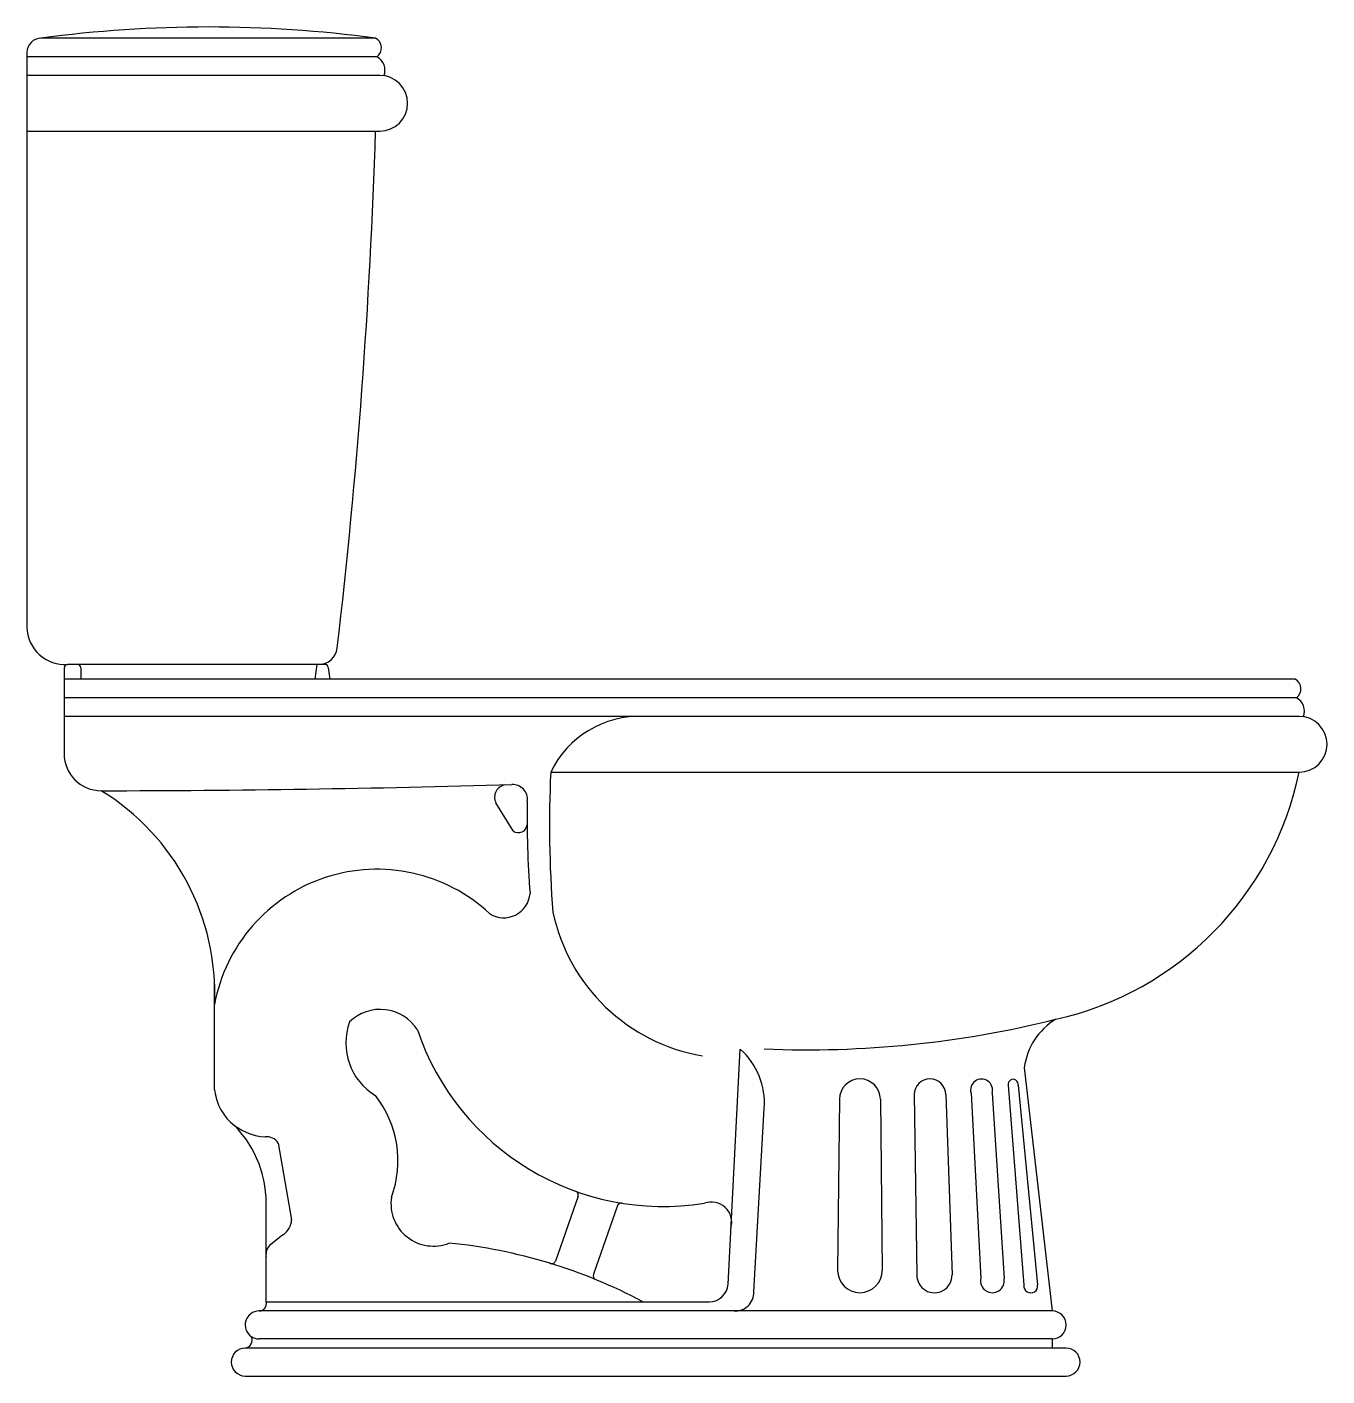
# Model space of a CAD drawing. Header units: millimetres. Extents: x -2988.291 to -2987.591, y 2964.555 to 2965.281.
import ezdxf

# ---------------------------------------------------------------- set-up
doc = ezdxf.new("R2010")
doc.units = ezdxf.units.MM
doc.header["$LTSCALE"] = 10
doc.layers.add('banheiro_louças', color=2, linetype='Continuous')

msp = doc.modelspace()

# ---------------------------------------------------------------- linework, layer by layer
at = {"layer": 'banheiro_louças'}
for p, q in [((-2988.10287, 2965.27532), (-2988.28312, 2965.27532)), ((-2988.29062, 2965.26782), (-2988.29062, 2964.95832)), ((-2988.10217, 2965.26532), (-2988.29062, 2965.26532)), ((-2988.10068, 2965.25532), (-2988.29062, 2965.25532)), ((-2988.29062, 2965.22532), (-2988.10068, 2965.22532)), ((-2988.27062, 2964.93651), (-2988.27062, 2964.89032)), ((-2988.26343, 2964.93832), (-2988.26881, 2964.93832)), ((-2988.13022, 2964.93832), (-2988.26343, 2964.93832)), ((-2988.26162, 2964.93651), (-2988.26162, 2964.93032)), ((-2988.13462, 2964.93832), (-2988.13562, 2964.93032)), ((-2988.12843, 2964.93674), (-2988.12762, 2964.93032)), ((-2987.60782, 2964.93032), (-2988.27062, 2964.93032)), ((-2988.00862, 2964.88032), (-2987.60562, 2964.88032)), ((-2988.18962, 2964.70932), (-2988.18962, 2964.7669)), ((-2987.75362, 2964.72132), (-2987.73857, 2964.59032)), ((-2988.16188, 2964.59532), (-2988.16188, 2964.64532)), ((-2988.16188, 2964.59532), (-2987.92311, 2964.59532)), ((-2987.73857, 2964.59032), (-2988.16568, 2964.59032)), ((-2987.73857, 2964.57532), (-2988.16568, 2964.57532)), ((-2987.73857, 2964.57532), (-2987.73857, 2964.57032)), ((-2987.73857, 2964.57532), (-2987.73857, 2964.57032)), ((-2987.73857, 2964.57032), (-2988.17318, 2964.57032)), ((-2987.73107, 2964.57032), (-2987.73857, 2964.57032)), ((-2988.17318, 2964.55532), (-2987.73107, 2964.55532))]:
    msp.add_line(p, q, dxfattribs=at)
at = {"layer": 'banheiro_louças', "color": 1}
for p, q in [((-2987.60711, 2964.92032), (-2988.27062, 2964.92032)), ((-2987.60562, 2964.91032), (-2988.27062, 2964.91032)), ((-2988.02881, 2964.8487), (-2988.0381, 2964.86378)), ((-2987.91312, 2964.60481), (-2987.90662, 2964.73132)), ((-2987.76225, 2964.71193), (-2987.75387, 2964.60426)), ((-2987.757, 2964.71193), (-2987.74647, 2964.60439)), ((-2987.85314, 2964.70425), (-2987.85414, 2964.61216)), ((-2987.83114, 2964.70425), (-2987.83014, 2964.61216)), ((-2987.81295, 2964.70675), (-2987.81149, 2964.60985)), ((-2987.79595, 2964.70675), (-2987.7925, 2964.60985)), ((-2987.7823, 2964.7075), (-2987.77706, 2964.60778)), ((-2987.77097, 2964.7075), (-2987.76453, 2964.60778)), ((-2987.89932, 2964.60063), (-2987.89362, 2964.69932)), ((-2988.15538, 2964.68069), (-2988.14811, 2964.63946)), ((-2987.9939, 2964.65205), (-2988.00605, 2964.61718)), ((-2987.97284, 2964.64654), (-2987.98556, 2964.61005)), ((-2988.1528, 2964.63127), (-2988.15936, 2964.62612))]:
    msp.add_line(p, q, dxfattribs=at)
at = {"layer": 'banheiro_louças'}
for centre, radius, start, end in [((-2988.193, 2964.60966), 0.67174, 82.28958, 97.71042), ((-2988.28312, 2965.26782), 0.0075, 90, 180), ((-2988.10565, 2965.2701), 0.00591, 306.07527, 61.98904), ((-2988.10595, 2965.25818), 0.00808, 338.00367, 62.09845), ((-2988.10068, 2965.24032), 0.015, 270, 90), ((-2991.35957, 2965.32698), 3.25821, 353.3056, 358.21209), ((-2988.2702, 2964.9587), 0.02043, 181.06074, 273.89264), ((-2988.13351, 2964.94832), 0.01, 270, 353.3056), ((-2988.26881, 2964.93651), 0.00181, 90, 180), ((-2988.26343, 2964.93651), 0.00181, 0, 90), ((-2988.13022, 2964.93651), 0.00181, 7.12502, 90), ((-2987.61059, 2964.9251), 0.00591, 306.07527, 61.98904), ((-2987.61089, 2964.91318), 0.00808, 338.00367, 62.09845), ((-2987.60562, 2964.89532), 0.015, 270, 90), ((-2988.25062, 2964.89032), 0.02, 180, 270), ((-2987.77407, 2964.91522), 0.17202, 282.573, 348.2951), ((-2988.31761, 2964.76111), 0.12812, 357.41021, 58.47586), ((-2987.87104, 2965.28799), 0.55712, 267.67669, 283.96125), ((-2987.71824, 2964.71674), 0.03568, 121.01534, 172.62764), ((-2988.16173, 2964.71235), 0.02806, 186.2048, 232.61169), ((-2988.22156, 2964.64835), 0.05975, 357.09498, 44.26571), ((-2987.98347, 2964.60922), 0.00224, 258.84105, 260.65563), ((-2988.16557, 2964.59419), 0.00387, 268.425, 17.06242), ((-2988.16562, 2964.58282), 0.0075, 90.44412, 235.85727), ((-2987.73862, 2964.58282), 0.0075, 270.44412, 89.55588), ((-2988.17362, 2964.5746), 0.00429, 275.06127, 28.01414), ((-2988.16562, 2964.58282), 0.0075, 235.85727, 269.55588), ((-2988.17312, 2964.56282), 0.0075, 90.44412, 269.55588), ((-2987.73112, 2964.56282), 0.0075, 270.44412, 89.55588)]:
    msp.add_arc(centre, radius, start, end, dxfattribs=at)
at = {"layer": 'banheiro_louças', "color": 1}
for centre, radius, start, end in [((-2987.96087, 2964.85739), 0.05297, 87.69694, 154.34956), ((-2987.41516, 2964.85192), 0.59414, 177.25998, 184.54053), ((-2988.26183, 2973.00852), 8.1382, 270.078931, 271.635531), ((-2988.03214, 2964.86686), 0.00671, 95.9058, 207.39203), ((-2988.02903, 2964.86579), 0.00786, 352.50444, 93.84792), ((-2987.50689, 2964.85548), 0.51443, 178.96562, 184.51427), ((-2988.02596, 2964.85239), 0.00466, 232.33911, 355.99397), ((-2988.10215, 2964.7391), 0.08897, 46.97437, 169.4942), ((-2988.03388, 2964.81615), 0.0142, 237.80193, 355.29012), ((-2987.91041, 2964.82549), 0.0992, 191.98741, 260.39843), ((-2988.10038, 2964.72906), 0.02359, 32.15523, 134.43614), ((-2988.08588, 2964.73453), 0.03304, 159.84971, 238.89805), ((-2987.94803, 2964.78628), 0.13971, 198.6414, 279.12279), ((-2987.93305, 2964.70194), 0.03951, 356.19379, 48.02511), ((-2987.84214, 2964.70425), 0.011, 0, 180), ((-2987.80445, 2964.70675), 0.0085, 0, 180), ((-2987.77664, 2964.70923), 0.00592, 342.98648, 197.01352), ((-2987.75963, 2964.71235), 0.00266, 350.8584, 189.1416), ((-2988.14764, 2964.6712), 0.05678, 339.75045, 38.094), ((-2988.15979, 2964.716), 0.03214, 233.81458, 265.32418), ((-2988.16136, 2964.67705), 0.007, 31.32588, 98.67683), ((-2987.99605, 2964.65269), 0.00224, 338.16996, 73.64361), ((-2988.07178, 2964.64808), 0.02285, 171.28246, 291.92777), ((-2987.97052, 2964.64597), 0.00239, 80.2315, 166.04311), ((-2987.92213, 2964.63802), 0.01097, 344.48874, 109.96636), ((-2988.15866, 2964.64006), 0.01057, 303.69367, 356.77573), ((-2988.15507, 2964.62073), 0.00689, 128.60339, 188.51735), ((-2988.09148, 2964.34576), 0.28254, 62.03941, 84.26406), ((-2988.00813, 2964.61802), 0.00224, 241.14041, 343.52917), ((-2987.98347, 2964.60922), 0.00224, 158.26687, 236.57614), ((-2987.84214, 2964.61216), 0.012, 180, 0), ((-2987.802, 2964.60966), 0.0095, 178.81977, 1.18023), ((-2987.92311, 2964.60532), 0.01, 270, 357.05918), ((-2987.7708, 2964.60654), 0.00639, 168.81387, 11.18613), ((-2987.75016, 2964.60382), 0.00373, 173.2454, 8.72271), ((-2987.90931, 2964.6003), 0.01, 266.48226, 1.87148)]:
    msp.add_arc(centre, radius, start, end, dxfattribs=at)

doc.saveas('drawing.dxf')
